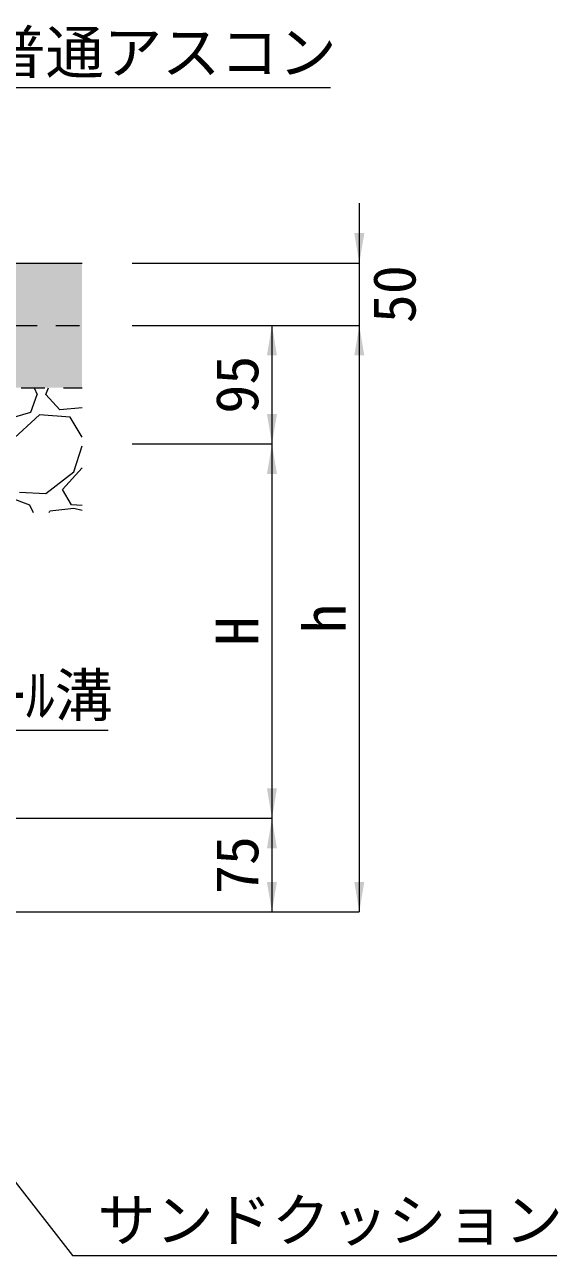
# Model space of a CAD drawing. Units: millimetres at full size; some dimension numbers follow another scale. Extents: x 87398 to 114821, y -118528 to -105583.
# Drawn here: x 89697 to 90124, y -107786 to -106800 of the extents above; entities that cross this region are included whole.
import ezdxf
from ezdxf.enums import TextEntityAlignment as Align

# ---------------------------------------------------------------- set-up
doc = ezdxf.new("R2010")
doc.units = ezdxf.units.MM
doc.header["$LTSCALE"] = 25
doc.linetypes.add('USER1', pattern=[1.35, 0.75, -0.6])
for name, color, linetype, lineweight in [('ハッチング_基礎', 150, 'Continuous', 9), ('寸法線', 7, 'Continuous', 13), ('引出線', 4, 'Continuous', 13), ('舗装・基礎', 3, 'Continuous', 13)]:
    doc.layers.add(name, color=color, linetype=linetype, lineweight=lineweight)
doc.layers.add('ハッチング_舗装', color=7, linetype='Continuous')
doc.styles.add('ＭＳ ゴシック', font='')
doc.styles.get('ＭＳ ゴシック').set_extended_font_data('MS Gothic')

# ---------------------------------------------------------------- blocks, each defined once
blk = doc.blocks.new('filled_arrow')
at = {"color": 0, "linetype": 'Continuous', "lineweight": -2}
blk.add_solid([(7.5, 1.25), (0, 0), (7.5, -1.25)], dxfattribs=at)

msp = doc.modelspace()

# ---------------------------------------------------------------- hatches: boundary and pattern name
at = {"layer": 'ハッチング_舗装'}
for points in [[(89586.6, -107040.85), (89742.6, -107040.85), (89742.6, -106990.85), (89389.6, -106990.85), (89389.6, -107031.35, 0.41421), (89394.6, -107036.35), (89401.1, -107036.35), (89433.1, -107036.35), (89445.1, -107036.35), (89445.1, -107040.85)], [(89742.6, -107090.85), (89742.6, -107040.85), (89586.6, -107040.85), (89592.6, -107046.85), (89592.6, -107090.85)]]:
    msp.add_hatch(color=256, dxfattribs=at).paths.add_polyline_path(points)

# ---------------------------------------------------------------- linework, layer by layer
at = {"layer": 'ハッチング_基礎'}
for p, q in [((89704.03, -107090.85), (89706.51, -107096.22)), ((89713.62, -107096.22), (89715.64, -107090.85)), ((89701.43, -107110.44), (89706.51, -107096.22)), ((89724.8, -107108.41), (89713.62, -107096.22)), ((89684.16, -107115.52), (89701.43, -107110.44)), ((89708.54, -107112.48), (89685.17, -107133.81)), ((89732.92, -107114.51), (89708.54, -107112.48)), ((89742.6, -107106.86), (89724.8, -107108.41)), ((89742.6, -107130.35), (89732.92, -107114.51)), ((89735.97, -107158.2), (89742.6, -107137.47)), ((89713.62, -107175.47), (89735.97, -107158.2)), ((89726.83, -107172.42), (89742.6, -107154.89)), ((89733.94, -107184.61), (89726.83, -107172.42)), ((89684.16, -107178.52), (89700.41, -107184.61)), ((89692.28, -107174.45), (89713.62, -107175.47)), ((89700.41, -107184.61), (89703.29, -107190.85)), ((89716.24, -107190.85), (89716.67, -107189.69)), ((89735.97, -107187.66), (89716.67, -107189.69)), ((89742.6, -107185.3), (89733.94, -107184.61)), ((89742.6, -107189.32), (89735.97, -107187.66))]:
    msp.add_line(p, q, dxfattribs=at)
at = {"layer": '寸法線'}
for p, q in [((89964.63, -106942.85), (89964.63, -107088.85)), ((89782.6, -106990.85), (89964.63, -106990.85)), ((89782.6, -107040.85), (89894.63, -107040.85)), ((89782.6, -107040.85), (89964.63, -107040.85)), ((89782.6, -107040.85), (89964.63, -107040.85)), ((89894.63, -107040.85), (89894.63, -107135.85)), ((89964.63, -107040.85), (89964.63, -107510.85)), ((89782.6, -107135.85), (89894.63, -107135.85)), ((89782.6, -107135.85), (89894.63, -107135.85)), ((89894.63, -107135.85), (89894.63, -107435.85)), ((89632.6, -107435.85), (89894.63, -107435.85)), ((89632.6, -107435.85), (89894.63, -107435.85)), ((89894.63, -107435.85), (89894.63, -107510.85)), ((89622.6, -107510.85), (89894.63, -107510.85)), ((89622.6, -107510.85), (89964.63, -107510.85))]:
    msp.add_line(p, q, dxfattribs=at)
at = {"layer": '引出線'}
for points in [[(89505.97, -106990.85), (89646.72, -106850.09), (89941.57, -106850.09)], [(89563.6, -107365.32), (89630.71, -107365.32), (89763.46, -107365.32)], [(89535.99, -107530.85), (89734.73, -107786.13), (90122.96, -107786.13)]]:
    msp.add_lwpolyline(points, dxfattribs=at)
at = {"layer": '舗装・基礎'}
msp.add_line((89389.6, -106990.85), (89742.6, -106990.85), dxfattribs=at)
at = {"layer": '舗装・基礎', "linetype": 'USER1'}
for p, q in [((89586.6, -107040.85), (89742.6, -107040.85)), ((89592.6, -107090.85), (89742.6, -107090.85))]:
    msp.add_line(p, q, dxfattribs=at)

# ---------------------------------------------------------------- block references
at = {"layer": '寸法線', "xscale": 3.2, "yscale": 3.2}
for p, rotation in [((89964.63, -106990.85), 90), ((89894.63, -107040.85), 270), ((89964.63, -107040.85), 270), ((89964.63, -107040.85), 270), ((89894.63, -107135.85), 90), ((89894.63, -107135.85), 270), ((89894.63, -107435.85), 90), ((89894.63, -107435.85), 270), ((89894.63, -107510.85), 90), ((89964.63, -107510.85), 90)]:
    msp.add_blockref('filled_arrow', p, dxfattribs=dict(at, rotation=rotation))

# ---------------------------------------------------------------- texts
at = {"layer": '寸法線', "style": 'ＭＳ ゴシック'}
for s, p in [('50', (89992.63, -107015.85)), ('95', (89866.63, -107088.35)), ('h', (89936.63, -107275.85)), ('H', (89866.63, -107285.85)), ('75', (89866.63, -107473.35))]:
    msp.add_text(s, height=34.18, rotation=90, dxfattribs=at).set_placement(p, align=Align.MIDDLE_CENTER)
at = {"layer": '引出線', "style": 'ＭＳ ゴシック'}
for s, p in [('普通アスコン', (89666.72, -106804.88)), ('ｼｰﾙ溝', (89650.71, -107320.11)), ('サンドクッション', (89754.73, -107740.74))]:
    msp.add_text(s, height=34.18, dxfattribs=at).set_placement(p, align=Align.TOP_LEFT)

doc.saveas('drawing.dxf')
